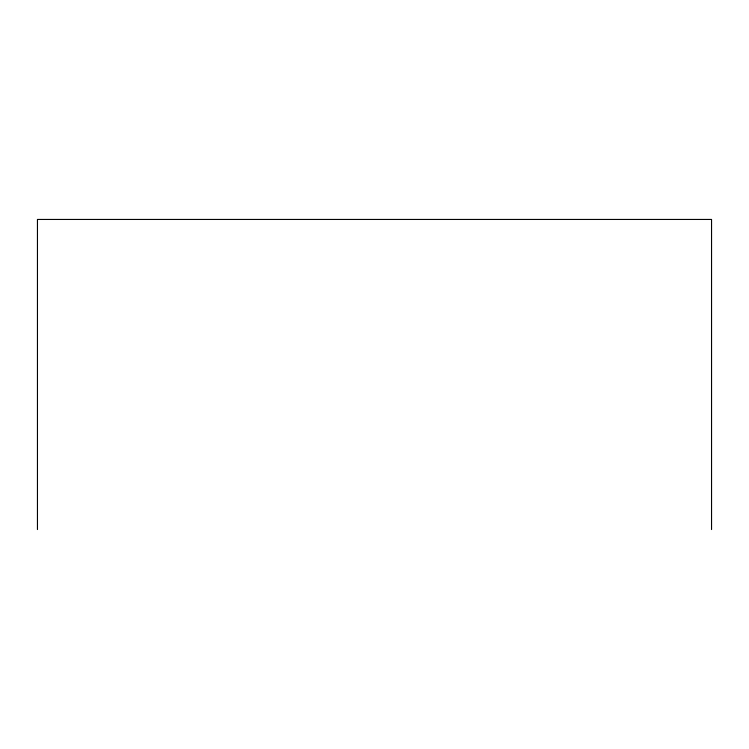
<?xml version="1.0" encoding="UTF-8"?>
<svg xmlns="http://www.w3.org/2000/svg" width="749" height="749" viewBox="0 0 749 749"><rect width="100%" height="100%" fill="white"/><g stroke="black" fill="none" stroke-linecap="round" stroke-linejoin="round"><path stroke-width="1.12" d="M711.55 529.552L711.55 219.448L37.45 219.448L37.45 529.552"/></g></svg>
